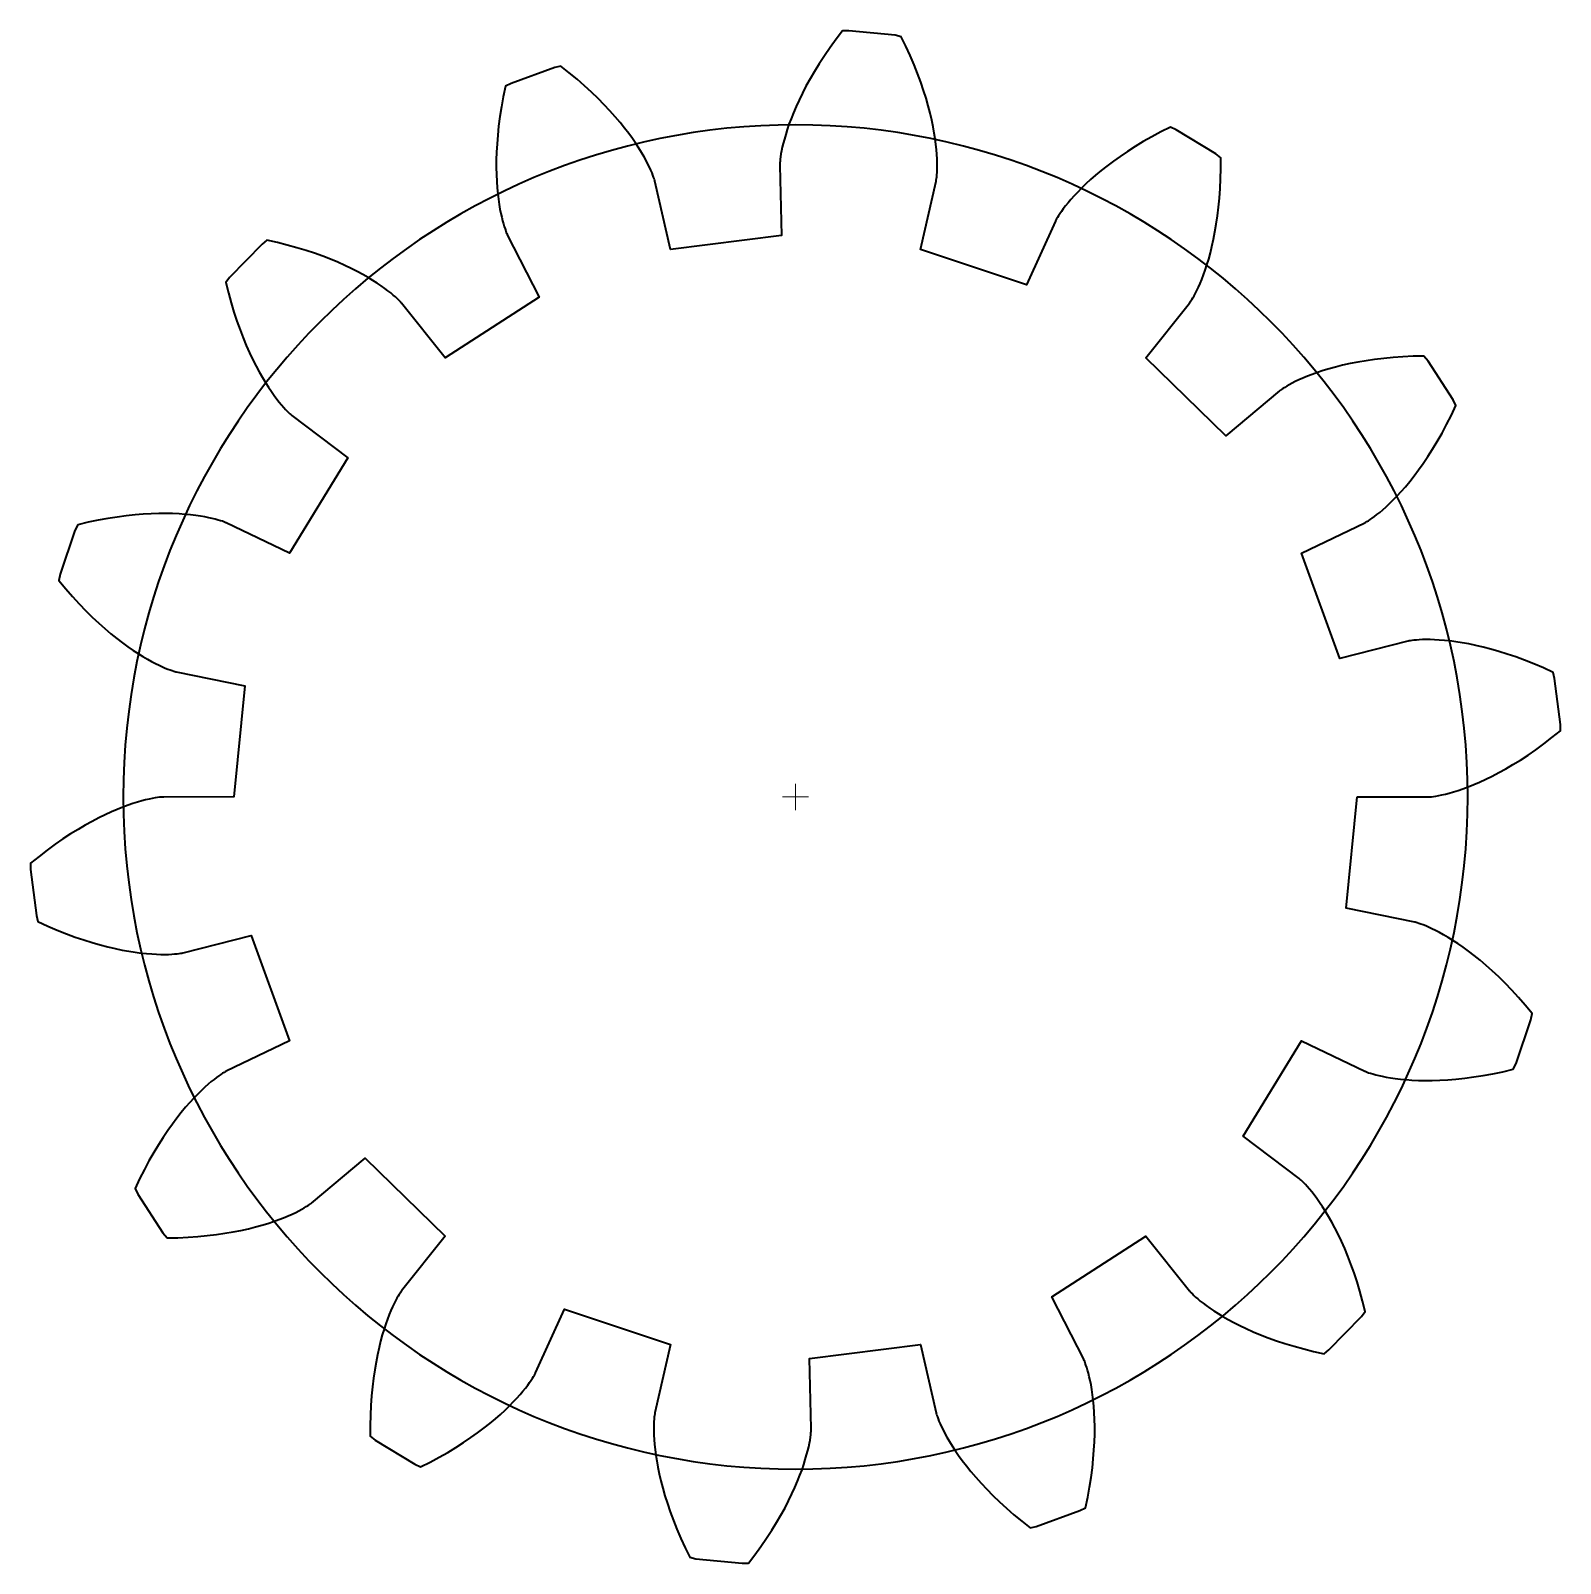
# Model space of a CAD drawing. Header units: inches. Extents: x -12.1 to 4.2, y 5.5 to 21.8.
import ezdxf

# ---------------------------------------------------------------- set-up
doc = ezdxf.new("R2010")
doc.units = ezdxf.units.IN
doc.header["$MEASUREMENT"] = 0
doc.layers.add('Layer 1', color=7, linetype='Continuous')

# ---------------------------------------------------------------- blocks, each defined once
blk = doc.blocks.new('block 2')
at = {"layer": 'Layer 1', "color": 49, "lineweight": 18, "true_color": 0x444444}
for points in [[(-3.938, 13.549), (-3.938, 13.826)], [(-3.799, 13.688), (-4.076, 13.688)]]:
    blk.add_lwpolyline(points, dxfattribs=at)

msp = doc.modelspace()

# ---------------------------------------------------------------- linework, layer by layer
at = {"layer": 'Layer 1', "color": 49, "lineweight": 35, "true_color": 0x444444}
msp.add_lwpolyline([(2.04, 13.688), (2.785, 13.688), (2.79, 13.688), (2.799, 13.688), (2.812, 13.689), (2.83, 13.691), (2.851, 13.694), (2.877, 13.698), (2.907, 13.703), (2.94, 13.71), (2.978, 13.719), (3.019, 13.73), (3.064, 13.743), (3.112, 13.758), (3.165, 13.776), (3.22, 13.796), (3.279, 13.82), (3.342, 13.846), (3.407, 13.876), (3.475, 13.91), (3.546, 13.947), (3.62, 13.987), (3.697, 14.032), (3.776, 14.081), (3.857, 14.134), (3.94, 14.191), (4.025, 14.253), (4.112, 14.32), (4.201, 14.391), (4.201, 14.459), (4.139, 14.948), (4.123, 15.013), (4.02, 15.061), (3.919, 15.104), (3.821, 15.143), (3.726, 15.178), (3.634, 15.209), (3.546, 15.237), (3.461, 15.261), (3.379, 15.282), (3.301, 15.301), (3.227, 15.316), (3.156, 15.329), (3.089, 15.339), (3.026, 15.348), (2.967, 15.354), (2.912, 15.358), (2.861, 15.361), (2.814, 15.363), (2.772, 15.363), (2.733, 15.362), (2.699, 15.361), (2.669, 15.358), (2.643, 15.356), (2.622, 15.353), (2.604, 15.351), (2.591, 15.349), (2.582, 15.347), (2.577, 15.346), (1.855, 15.162), (1.448, 16.281), (2.119, 16.604), (2.124, 16.607), (2.132, 16.611), (2.143, 16.618), (2.158, 16.627), (2.176, 16.639), (2.198, 16.654), (2.222, 16.671), (2.249, 16.692), (2.279, 16.716), (2.312, 16.744), (2.347, 16.775), (2.384, 16.81), (2.423, 16.849), (2.464, 16.891), (2.507, 16.938), (2.552, 16.989), (2.598, 17.044), (2.645, 17.104), (2.693, 17.168), (2.742, 17.237), (2.791, 17.31), (2.841, 17.389), (2.891, 17.472), (2.942, 17.559), (2.991, 17.652), (3.041, 17.75), (3.09, 17.852), (3.06, 17.913), (2.793, 18.327), (2.749, 18.379), (2.636, 18.377), (2.526, 18.372), (2.421, 18.365), (2.321, 18.355), (2.224, 18.344), (2.133, 18.33), (2.045, 18.315), (1.963, 18.299), (1.884, 18.282), (1.81, 18.263), (1.741, 18.244), (1.676, 18.225), (1.616, 18.205), (1.56, 18.185), (1.509, 18.165), (1.462, 18.145), (1.419, 18.126), (1.38, 18.108), (1.346, 18.091), (1.316, 18.074), (1.29, 18.059), (1.268, 18.046), (1.249, 18.034), (1.235, 18.025), (1.224, 18.017), (1.216, 18.011), (1.213, 18.008), (0.642, 17.53), (-0.21, 18.361), (0.254, 18.943), (0.257, 18.947), (0.262, 18.955), (0.27, 18.966), (0.279, 18.981), (0.29, 18.999), (0.303, 19.022), (0.317, 19.048), (0.333, 19.079), (0.349, 19.114), (0.367, 19.153), (0.385, 19.196), (0.403, 19.243), (0.422, 19.295), (0.44, 19.352), (0.459, 19.412), (0.477, 19.478), (0.494, 19.547), (0.511, 19.622), (0.526, 19.7), (0.54, 19.783), (0.553, 19.871), (0.564, 19.963), (0.573, 20.06), (0.58, 20.161), (0.585, 20.266), (0.587, 20.375), (0.587, 20.489), (0.534, 20.531), (0.113, 20.788), (0.051, 20.816), (-0.05, 20.765), (-0.146, 20.713), (-0.238, 20.661), (-0.324, 20.608), (-0.406, 20.556), (-0.483, 20.504), (-0.555, 20.453), (-0.623, 20.402), (-0.686, 20.353), (-0.744, 20.304), (-0.798, 20.257), (-0.848, 20.211), (-0.894, 20.167), (-0.935, 20.125), (-0.973, 20.084), (-1.007, 20.046), (-1.037, 20.011), (-1.064, 19.977), (-1.088, 19.947), (-1.108, 19.919), (-1.125, 19.894), (-1.139, 19.873), (-1.15, 19.854), (-1.159, 19.839), (-1.166, 19.827), (-1.17, 19.819), (-1.172, 19.815), (-1.479, 19.136), (-2.607, 19.515), (-2.442, 20.241), (-2.441, 20.246), (-2.439, 20.255), (-2.437, 20.269), (-2.435, 20.286), (-2.433, 20.308), (-2.431, 20.334), (-2.43, 20.364), (-2.429, 20.398), (-2.429, 20.436), (-2.431, 20.479), (-2.433, 20.526), (-2.437, 20.576), (-2.443, 20.631), (-2.451, 20.69), (-2.461, 20.753), (-2.473, 20.819), (-2.487, 20.89), (-2.505, 20.964), (-2.525, 21.042), (-2.548, 21.123), (-2.575, 21.207), (-2.605, 21.295), (-2.638, 21.386), (-2.676, 21.48), (-2.717, 21.577), (-2.763, 21.676), (-2.812, 21.778), (-2.878, 21.793), (-3.369, 21.842), (-3.436, 21.841), (-3.506, 21.751), (-3.57, 21.662), (-3.63, 21.575), (-3.685, 21.491), (-3.736, 21.408), (-3.783, 21.328), (-3.826, 21.251), (-3.864, 21.176), (-3.9, 21.104), (-3.931, 21.034), (-3.959, 20.968), (-3.985, 20.905), (-4.007, 20.846), (-4.026, 20.79), (-4.042, 20.737), (-4.056, 20.688), (-4.068, 20.643), (-4.078, 20.601), (-4.086, 20.564), (-4.092, 20.53), (-4.096, 20.5), (-4.1, 20.475), (-4.102, 20.453), (-4.103, 20.435), (-4.104, 20.422), (-4.105, 20.413), (-4.105, 20.408), (-4.086, 19.663), (-5.268, 19.515), (-5.433, 20.241), (-5.435, 20.246), (-5.437, 20.255), (-5.441, 20.268), (-5.447, 20.284), (-5.454, 20.305), (-5.464, 20.329), (-5.476, 20.357), (-5.49, 20.388), (-5.507, 20.422), (-5.527, 20.46), (-5.549, 20.501), (-5.575, 20.545), (-5.604, 20.592), (-5.636, 20.642), (-5.672, 20.694), (-5.712, 20.749), (-5.756, 20.806), (-5.804, 20.865), (-5.856, 20.926), (-5.912, 20.989), (-5.972, 21.054), (-6.037, 21.12), (-6.107, 21.187), (-6.182, 21.256), (-6.261, 21.325), (-6.345, 21.395), (-6.434, 21.465), (-6.5, 21.45), (-6.963, 21.281), (-7.024, 21.251), (-7.047, 21.139), (-7.066, 21.032), (-7.083, 20.928), (-7.096, 20.827), (-7.106, 20.731), (-7.113, 20.639), (-7.118, 20.55), (-7.121, 20.466), (-7.121, 20.386), (-7.12, 20.31), (-7.116, 20.238), (-7.112, 20.17), (-7.106, 20.107), (-7.099, 20.048), (-7.091, 19.993), (-7.082, 19.943), (-7.073, 19.897), (-7.064, 19.856), (-7.054, 19.818), (-7.045, 19.785), (-7.037, 19.757), (-7.028, 19.732), (-7.021, 19.712), (-7.015, 19.695), (-7.01, 19.683), (-7.006, 19.674), (-7.004, 19.67), (-6.664, 19.007), (-7.665, 18.361), (-8.129, 18.943), (-8.132, 18.947), (-8.138, 18.954), (-8.147, 18.964), (-8.16, 18.976), (-8.175, 18.991), (-8.194, 19.009), (-8.217, 19.029), (-8.243, 19.051), (-8.274, 19.074), (-8.308, 19.1), (-8.346, 19.127), (-8.388, 19.155), (-8.435, 19.185), (-8.485, 19.216), (-8.541, 19.247), (-8.6, 19.279), (-8.664, 19.312), (-8.733, 19.345), (-8.806, 19.377), (-8.884, 19.41), (-8.967, 19.441), (-9.054, 19.473), (-9.146, 19.503), (-9.243, 19.532), (-9.345, 19.56), (-9.451, 19.587), (-9.562, 19.612), (-9.614, 19.569), (-9.959, 19.217), (-10, 19.163), (-9.972, 19.052), (-9.943, 18.947), (-9.913, 18.846), (-9.881, 18.75), (-9.848, 18.659), (-9.815, 18.572), (-9.781, 18.491), (-9.746, 18.413), (-9.712, 18.341), (-9.678, 18.273), (-9.644, 18.21), (-9.61, 18.151), (-9.577, 18.097), (-9.545, 18.047), (-9.514, 18.001), (-9.485, 17.959), (-9.457, 17.922), (-9.43, 17.888), (-9.406, 17.859), (-9.383, 17.833), (-9.363, 17.811), (-9.345, 17.792), (-9.33, 17.777), (-9.317, 17.765), (-9.307, 17.756), (-9.3, 17.75), (-9.296, 17.747), (-8.702, 17.297), (-9.323, 16.281), (-9.994, 16.604), (-9.999, 16.606), (-10.007, 16.61), (-10.02, 16.615), (-10.036, 16.621), (-10.057, 16.627), (-10.082, 16.635), (-10.111, 16.643), (-10.144, 16.651), (-10.181, 16.659), (-10.223, 16.668), (-10.269, 16.676), (-10.32, 16.683), (-10.375, 16.69), (-10.434, 16.695), (-10.497, 16.7), (-10.565, 16.703), (-10.637, 16.704), (-10.713, 16.704), (-10.793, 16.701), (-10.877, 16.697), (-10.965, 16.689), (-11.058, 16.68), (-11.154, 16.667), (-11.254, 16.652), (-11.357, 16.633), (-11.464, 16.611), (-11.575, 16.585), (-11.604, 16.524), (-11.761, 16.057), (-11.775, 15.99), (-11.702, 15.903), (-11.63, 15.82), (-11.559, 15.743), (-11.489, 15.67), (-11.42, 15.602), (-11.352, 15.539), (-11.286, 15.48), (-11.222, 15.425), (-11.159, 15.375), (-11.099, 15.328), (-11.041, 15.286), (-10.985, 15.248), (-10.932, 15.213), (-10.881, 15.182), (-10.834, 15.154), (-10.789, 15.129), (-10.747, 15.108), (-10.709, 15.089), (-10.674, 15.073), (-10.643, 15.06), (-10.615, 15.049), (-10.59, 15.04), (-10.57, 15.032), (-10.553, 15.027), (-10.54, 15.024), (-10.531, 15.021), (-10.527, 15.02), (-9.797, 14.872), (-9.915, 13.688), (-10.66, 13.687), (-10.665, 13.687), (-10.674, 13.687), (-10.687, 13.686), (-10.705, 13.684), (-10.726, 13.681), (-10.752, 13.677), (-10.782, 13.672), (-10.815, 13.665), (-10.853, 13.656), (-10.894, 13.645), (-10.939, 13.632), (-10.987, 13.617), (-11.04, 13.599), (-11.095, 13.579), (-11.154, 13.555), (-11.217, 13.529), (-11.282, 13.499), (-11.35, 13.465), (-11.421, 13.428), (-11.495, 13.388), (-11.572, 13.343), (-11.651, 13.294), (-11.732, 13.241), (-11.815, 13.184), (-11.9, 13.122), (-11.987, 13.055), (-12.076, 12.984), (-12.076, 12.916), (-12.014, 12.427), (-11.998, 12.362), (-11.894, 12.314), (-11.794, 12.271), (-11.696, 12.232), (-11.601, 12.197), (-11.509, 12.166), (-11.421, 12.138), (-11.336, 12.114), (-11.254, 12.093), (-11.176, 12.074), (-11.102, 12.059), (-11.031, 12.046), (-10.964, 12.036), (-10.901, 12.027), (-10.842, 12.021), (-10.787, 12.017), (-10.736, 12.014), (-10.689, 12.012), (-10.647, 12.012), (-10.608, 12.013), (-10.574, 12.014), (-10.544, 12.017), (-10.518, 12.019), (-10.497, 12.022), (-10.479, 12.024), (-10.466, 12.026), (-10.457, 12.028), (-10.452, 12.029), (-9.73, 12.213), (-9.323, 11.094), (-9.994, 10.771), (-9.999, 10.768), (-10.007, 10.764), (-10.018, 10.757), (-10.033, 10.748), (-10.051, 10.736), (-10.073, 10.721), (-10.097, 10.704), (-10.124, 10.683), (-10.154, 10.659), (-10.187, 10.631), (-10.222, 10.6), (-10.259, 10.565), (-10.298, 10.526), (-10.339, 10.484), (-10.382, 10.437), (-10.427, 10.386), (-10.473, 10.331), (-10.52, 10.271), (-10.568, 10.207), (-10.617, 10.138), (-10.666, 10.065), (-10.716, 9.986), (-10.766, 9.903), (-10.817, 9.816), (-10.866, 9.723), (-10.916, 9.625), (-10.965, 9.523), (-10.935, 9.462), (-10.668, 9.048), (-10.624, 8.996), (-10.511, 8.998), (-10.401, 9.003), (-10.296, 9.01), (-10.196, 9.02), (-10.099, 9.031), (-10.008, 9.045), (-9.92, 9.06), (-9.838, 9.076), (-9.759, 9.093), (-9.685, 9.112), (-9.616, 9.131), (-9.551, 9.15), (-9.491, 9.17), (-9.435, 9.19), (-9.384, 9.21), (-9.337, 9.23), (-9.294, 9.249), (-9.255, 9.267), (-9.221, 9.284), (-9.191, 9.301), (-9.165, 9.316), (-9.143, 9.329), (-9.124, 9.341), (-9.11, 9.35), (-9.099, 9.358), (-9.091, 9.364), (-9.088, 9.367), (-8.517, 9.845), (-7.665, 9.014), (-8.129, 8.432), (-8.132, 8.428), (-8.137, 8.42), (-8.145, 8.409), (-8.154, 8.394), (-8.165, 8.376), (-8.178, 8.353), (-8.192, 8.327), (-8.208, 8.296), (-8.224, 8.261), (-8.242, 8.222), (-8.26, 8.179), (-8.278, 8.132), (-8.297, 8.08), (-8.315, 8.023), (-8.334, 7.963), (-8.352, 7.897), (-8.369, 7.828), (-8.386, 7.753), (-8.401, 7.675), (-8.415, 7.592), (-8.428, 7.504), (-8.439, 7.412), (-8.448, 7.315), (-8.455, 7.214), (-8.46, 7.109), (-8.462, 7), (-8.462, 6.886), (-8.409, 6.844), (-7.988, 6.587), (-7.926, 6.559), (-7.825, 6.61), (-7.729, 6.662), (-7.637, 6.714), (-7.551, 6.767), (-7.469, 6.819), (-7.392, 6.871), (-7.32, 6.922), (-7.252, 6.973), (-7.189, 7.022), (-7.131, 7.071), (-7.077, 7.118), (-7.027, 7.164), (-6.981, 7.208), (-6.94, 7.25), (-6.902, 7.291), (-6.868, 7.329), (-6.838, 7.364), (-6.811, 7.398), (-6.787, 7.428), (-6.767, 7.456), (-6.75, 7.481), (-6.736, 7.502), (-6.725, 7.521), (-6.716, 7.536), (-6.709, 7.548), (-6.705, 7.556), (-6.703, 7.56), (-6.396, 8.239), (-5.268, 7.86), (-5.433, 7.134), (-5.434, 7.129), (-5.436, 7.12), (-5.438, 7.106), (-5.44, 7.089), (-5.442, 7.067), (-5.444, 7.041), (-5.445, 7.011), (-5.446, 6.977), (-5.446, 6.939), (-5.444, 6.896), (-5.442, 6.849), (-5.438, 6.799), (-5.432, 6.744), (-5.424, 6.685), (-5.414, 6.622), (-5.402, 6.556), (-5.388, 6.485), (-5.37, 6.411), (-5.35, 6.333), (-5.327, 6.252), (-5.3, 6.168), (-5.27, 6.08), (-5.237, 5.989), (-5.199, 5.895), (-5.158, 5.798), (-5.112, 5.699), (-5.063, 5.597), (-4.997, 5.582), (-4.506, 5.533), (-4.439, 5.534), (-4.369, 5.624), (-4.305, 5.713), (-4.245, 5.8), (-4.19, 5.884), (-4.139, 5.967), (-4.092, 6.047), (-4.049, 6.124), (-4.011, 6.199), (-3.975, 6.271), (-3.944, 6.341), (-3.916, 6.407), (-3.89, 6.47), (-3.868, 6.529), (-3.849, 6.585), (-3.833, 6.638), (-3.819, 6.687), (-3.807, 6.732), (-3.797, 6.774), (-3.789, 6.811), (-3.783, 6.845), (-3.779, 6.875), (-3.775, 6.9), (-3.773, 6.922), (-3.772, 6.94), (-3.771, 6.953), (-3.77, 6.962), (-3.77, 6.967), (-3.789, 7.712), (-2.607, 7.86), (-2.442, 7.134), (-2.44, 7.129), (-2.438, 7.12), (-2.434, 7.107), (-2.428, 7.091), (-2.421, 7.07), (-2.411, 7.046), (-2.399, 7.018), (-2.385, 6.987), (-2.368, 6.953), (-2.348, 6.915), (-2.326, 6.874), (-2.3, 6.83), (-2.271, 6.783), (-2.239, 6.733), (-2.203, 6.681), (-2.163, 6.626), (-2.119, 6.569), (-2.071, 6.51), (-2.019, 6.449), (-1.963, 6.386), (-1.903, 6.321), (-1.838, 6.255), (-1.768, 6.188), (-1.693, 6.119), (-1.614, 6.05), (-1.53, 5.98), (-1.441, 5.91), (-1.375, 5.925), (-0.912, 6.094), (-0.851, 6.124), (-0.828, 6.236), (-0.809, 6.343), (-0.792, 6.447), (-0.779, 6.548), (-0.769, 6.644), (-0.762, 6.736), (-0.757, 6.825), (-0.754, 6.909), (-0.754, 6.989), (-0.755, 7.065), (-0.759, 7.137), (-0.763, 7.205), (-0.769, 7.268), (-0.776, 7.327), (-0.784, 7.382), (-0.793, 7.432), (-0.802, 7.478), (-0.811, 7.519), (-0.821, 7.557), (-0.83, 7.59), (-0.838, 7.618), (-0.847, 7.643), (-0.854, 7.663), (-0.86, 7.68), (-0.865, 7.692), (-0.869, 7.701), (-0.871, 7.705), (-1.211, 8.368), (-0.21, 9.014), (0.254, 8.432), (0.257, 8.428), (0.263, 8.421), (0.272, 8.411), (0.285, 8.399), (0.3, 8.384), (0.319, 8.366), (0.342, 8.346), (0.368, 8.324), (0.399, 8.301), (0.433, 8.275), (0.471, 8.248), (0.513, 8.22), (0.56, 8.19), (0.61, 8.159), (0.666, 8.128), (0.725, 8.096), (0.789, 8.063), (0.858, 8.03), (0.931, 7.998), (1.009, 7.965), (1.092, 7.934), (1.179, 7.902), (1.271, 7.872), (1.368, 7.843), (1.47, 7.815), (1.576, 7.788), (1.687, 7.763), (1.739, 7.806), (2.084, 8.158), (2.125, 8.212), (2.097, 8.323), (2.068, 8.428), (2.038, 8.529), (2.006, 8.625), (1.973, 8.716), (1.94, 8.803), (1.906, 8.884), (1.871, 8.962), (1.837, 9.034), (1.803, 9.102), (1.769, 9.165), (1.735, 9.224), (1.702, 9.278), (1.67, 9.328), (1.639, 9.374), (1.61, 9.416), (1.582, 9.453), (1.555, 9.487), (1.531, 9.516), (1.508, 9.542), (1.488, 9.564), (1.47, 9.583), (1.455, 9.598), (1.442, 9.61), (1.432, 9.619), (1.425, 9.625), (1.421, 9.628), (0.827, 10.078), (1.448, 11.094), (2.119, 10.771), (2.124, 10.769), (2.132, 10.765), (2.145, 10.76), (2.161, 10.754), (2.182, 10.748), (2.207, 10.74), (2.236, 10.732), (2.269, 10.724), (2.306, 10.716), (2.348, 10.707), (2.394, 10.699), (2.445, 10.692), (2.5, 10.685), (2.559, 10.68), (2.622, 10.675), (2.69, 10.672), (2.762, 10.671), (2.838, 10.671), (2.918, 10.674), (3.002, 10.678), (3.09, 10.686), (3.183, 10.695), (3.279, 10.708), (3.379, 10.723), (3.482, 10.742), (3.589, 10.764), (3.7, 10.79), (3.729, 10.851), (3.886, 11.318), (3.9, 11.385), (3.827, 11.472), (3.755, 11.555), (3.684, 11.632), (3.614, 11.705), (3.545, 11.773), (3.477, 11.836), (3.411, 11.895), (3.347, 11.95), (3.284, 12), (3.224, 12.047), (3.166, 12.089), (3.11, 12.127), (3.057, 12.162), (3.006, 12.193), (2.959, 12.221), (2.914, 12.246), (2.872, 12.267), (2.834, 12.286), (2.799, 12.302), (2.768, 12.315), (2.74, 12.326), (2.715, 12.335), (2.695, 12.343), (2.678, 12.348), (2.665, 12.351), (2.656, 12.354), (2.652, 12.355), (1.922, 12.503), (2.04, 13.688)], dxfattribs=at)
at = {"layer": 'Layer 1', "color": 1, "lineweight": 35, "true_color": 0xff0000}
msp.add_open_spline([(-3.938, 20.84), (0.013, 20.84), (3.215, 17.638), (3.215, 13.688), (3.215, 9.737), (0.013, 6.535), (-3.938, 6.535), (-7.888, 6.535), (-11.09, 9.737), (-11.09, 13.688), (-11.09, 17.638), (-7.888, 20.84), (-3.938, 20.84)], degree=3, knots=[0, 0, 0, 0, 1, 1, 1, 2, 2, 2, 3, 3, 3, 4, 4, 4, 4], dxfattribs=at)

# ---------------------------------------------------------------- block references
at = {"layer": 'Layer 1'}
msp.add_blockref('block 2', (0, 0), dxfattribs=at)

doc.saveas('drawing.dxf')
